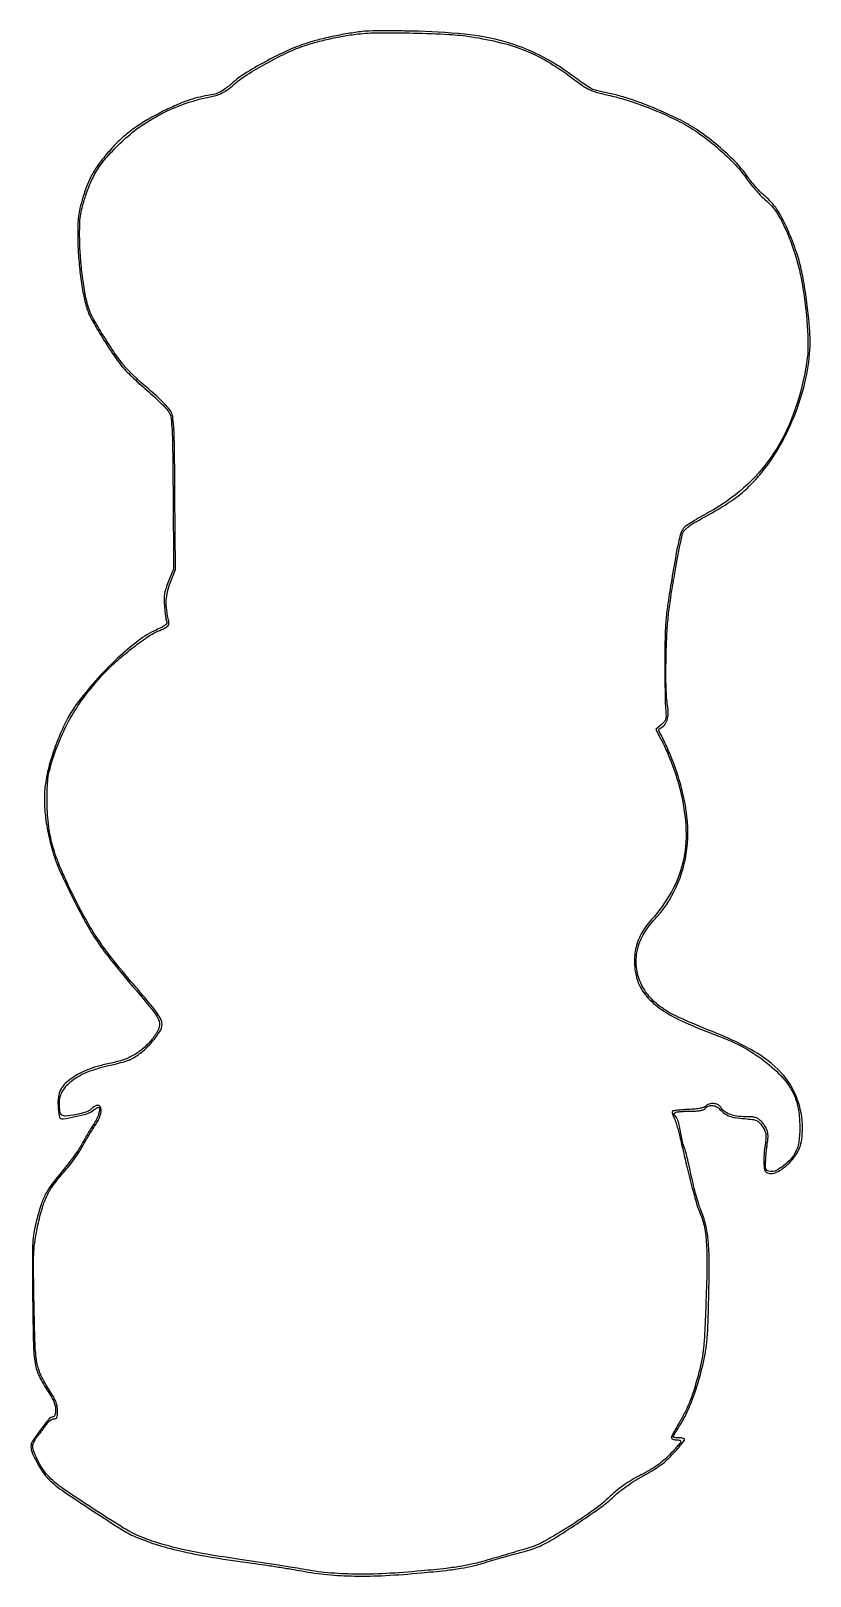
# Model space of a CAD drawing. Extents: x 220 to 630, y 34 to 848.
import ezdxf

# ---------------------------------------------------------------- set-up
doc = ezdxf.new("R2010")
doc.units = 0

msp = doc.modelspace()

# ---------------------------------------------------------------- linework, layer by layer
for points in [[(395.5, 847.369199, 0.013021), (387.742549, 846.319594, 0.01083), (379.555372, 844.811286, 0.011027), (371.654691, 842.995552, 0.015992), (364.776443, 841.01818, 0.029433), (355.542258, 837.428465, 0.014874), (344.347071, 831.890785, 0.014655), (333.773212, 825.858897, 0.039324), (326.758294, 820.783584, -0.01102), (322.427461, 817.260624, -0.044193), (319.559577, 815.41216, -0.056676), (316.779351, 814.330716, -0.026677), (313, 813.54729, 0.025106), (307.699887, 812.465966, 0.02205), (302.295745, 810.820577, 0.019123), (296.37892, 808.471815, 0.011309), (289.5, 805.243901, 0.017077), (281.227361, 800.772638, 0.023891), (274.186963, 796.185768, 0.025816), (268.06127, 791.264226, 0.026708), (262.548211, 785.790145, 0.017798), (256.93525, 779.125534, 0.033207), (252.96396, 773.295355, 0.035465), (249.968161, 767.259051, 0.023802), (247.382497, 760, 0.012205), (245.794013, 754.264467, 0.030798), (245.000967, 750.007848, 0.026742), (244.678515, 745.352144, 0.007344), (244.671237, 738, 0.015177), (245.101043, 728.24908, 0.013925), (246.126339, 718.256706, 0.014504), (247.616178, 708.971912, 0.025569), (249.456239, 701.427846, 0.055377), (251.55988, 696.466202, 0.008527), (256.966797, 687.210534, 0.010229), (262.971076, 677.76443, 0.021972), (268.058158, 670.796212, 0.028098), (269.814523, 668.836459, 0.006031), (273.085916, 665.652648, 0.006282), (276.971131, 662.053426, 0.005954), (281.014786, 658.48727, -0.00885), (284.969388, 654.958728, -0.010391), (288.586276, 651.472506, -0.009408), (291.515371, 648.416492, -0.061306), (292.7548, 646.691057, -0.095701), (293.757236, 643.557789, -0.017769), (294.262718, 637.502769, -0.008956), (294.575932, 627.010325, -0.001076), (294.802477, 603.844547), (295.104954, 564.189095), (292.451486, 557.884735, 0.016904), (291.083063, 554.299139, 0.040193), (290.376339, 551.536393, 0.041141), (290.129588, 548.735036, 0.018483), (290.245425, 545.040188, 0.008668), (290.471086, 542.411557, 0.010079), (290.779212, 539.921747, 0.009187), (291.120109, 537.831406, 0.057865), (291.434295, 536.799802, -0.196572), (291.45723, 535.804608, -0.13062), (290.780631, 534.866666, -0.054928), (289.133158, 533.795846, -0.009953), (285.837878, 532.2174, 0.057451), (276.595061, 526.657108, 0.023788), (265.458243, 517.201764, 0.022632), (254.069482, 505.551561, 0.023124), (243.866386, 493, 0.035993), (239.674564, 486.378241, 0.021287), (235.605849, 477.951815, 0.020008), (231.955737, 468.463874, 0.019236), (229.022381, 458.590037, 0.033068), (227.505499, 450.448417, 0.033092), (227.075744, 442.179831, 0.030119), (227.74139, 433.255713, 0.019872), (229.527224, 423.120405, 0.015242), (231.276155, 416.114226, 0.023634), (233.250314, 410.203914, 0.017261), (236.192703, 403.324172, 0.004516), (241.390642, 392.5, 0.010855), (248.617019, 378.566242, 0.024245), (254.839676, 368.385407, 0.020757), (262.590026, 357.94564, 0.006107), (275.324521, 342.589324, -0.006866), (284.731903, 331.210052, -0.086053), (287.425685, 326.341833, -0.192402), (287.242226, 322.394034, -0.060648), (284.107543, 317.255267, -0.039731), (279.741884, 312.553173, -0.048991), (274.963798, 308.957203, -0.048253), (269.516003, 306.320066, -0.036819), (263.146908, 304.483156, 0.012338), (256.196443, 302.84211, 0.024234), (250.778261, 301.13639, 0.02915), (246.275494, 299.170069, 0.031967), (242.174494, 296.745546, 0.040073), (238.109536, 293.4722, 0.08178), (235.638551, 290.218789, 0.087159), (234.433043, 286.487342, 0.050706), (234.257146, 281.771046, 0.009411), (234.443194, 279.531091, 0.013229), (234.699476, 277.542138, 0.009457), (234.985269, 275.911637, 0.149338), (235.246987, 275.41968, 0.243086), (236.960573, 274.873648, 0.010586), (243.328866, 276.095863, 0.015751), (249.498474, 277.620635, 0.098499), (252.382276, 279.086058, -0.010952), (253.357408, 279.819103, -0.014665), (254.274691, 280.43778, -0.011796), (255.057212, 280.907341, -0.129943), (255.407729, 281, -0.419888), (256.123762, 280.269988, -0.062128), (255.795783, 277.998997, -0.045747), (254.670059, 274.998748, -0.036355), (252.940872, 272, 0.010133), (251.567035, 269.882236, 0.005374), (249.946699, 267.20625, 0.005346), (248.347905, 264.433367, 0.008253), (247.031714, 262, -0.027345), (245.425089, 259.282866, -0.009111), (242.788385, 255.485223, -0.009038), (239.709354, 251.377151, -0.010179), (236.600532, 247.545438, 0.014228), (231.060158, 240.602609, 0.040604), (227.759058, 235.382641, 0.041452), (225.381864, 229.758194, 0.015335), (222.950235, 221.5, 0.022582), (221.599572, 215.179627, 0.029013), (220.962726, 209.27095, 0.013311), (220.765018, 200.577223, 0.001365), (220.900963, 180.01437, 0.003526), (221.292899, 156.106962, 0.035579), (222.233125, 146.194815, 0.071746), (224.443313, 139.269978, 0.036141), (229.045195, 131.314868, -0.01667), (230.892928, 128.389577, -0.034556), (232.093781, 125.971516, -0.043452), (232.769795, 123.824259, -0.054433), (232.997617, 121.75, -0.023128), (232.919519, 120.039021, -0.068866), (232.653356, 118.899064, -0.120468), (232.198127, 118.243091, -0.183092), (231.55653, 118, 0.225361), (229.619649, 117.080295, 0.010619), (225.055129, 111.234382, 0.01297), (220.828307, 105.260185, 0.14863), (220.000789, 102.53406, 0.102065), (220.744397, 98.936254, 0.025851), (223.402659, 93.556442, 0.027286), (226.791109, 88.21348, 0.052129), (230.153562, 84.409787, 0.035847), (237.31124, 78.726655, 0.005276), (252.703081, 68.44653, 0.005034), (268.326198, 58.471487, 0.039966), (275.930381, 54.529302, 0.026843), (287.057504, 50.534098, 0.017908), (300.163086, 47.114567, 0.014472), (316.209534, 44.02055, 0.007401), (336.5, 41.021642, -0.003401), (343.046907, 40.107462, -0.002466), (350.325, 39.00396, -0.002491), (357.225565, 37.887608, -0.00544), (362.5, 36.948245, 0.023432), (375.906723, 35.05519, 0.019347), (390.320303, 34.265545, 0.016926), (406.549978, 34.5546, 0.010596), (425.5, 35.937561, 0.003636), (438.261114, 37.234896, 0.013355), (446.304393, 38.32981, 0.018968), (452.713199, 39.628515, 0.015218), (459.5, 41.494422, -0.003171), (464.224255, 42.916535, -0.002546), (469.325, 44.388593, -0.002573), (474.054201, 45.701132, -0.00656), (477.5, 46.590022, 0.011628), (480.4682, 47.38788, 0.009555), (483.598695, 48.373292, 0.009679), (486.44074, 49.389595, 0.025125), (488.431727, 50.262102, 0.024618), (496.839111, 54.99233, 0.007874), (508.857901, 62.823078, 0.0072), (520.458934, 70.889979, 0.03657), (526.5, 75.928039, -0.023919), (529.632284, 78.67743, -0.014801), (533.55263, 81.614384, -0.014121), (537.912133, 84.502611, -0.014512), (542.388764, 87.112684, 0.012697), (547.451775, 90.040064, 0.023164), (551.401893, 92.719002, 0.025725), (554.798273, 95.543327, 0.020942), (558.138764, 98.894624, 0.006215), (560.384804, 101.407052, 0.009294), (562.278262, 103.662094, 0.004878), (563.812894, 105.598687, 0.166606), (564, 106.144624, 0.277976), (563.801214, 106.474554, 0.052176), (563.11875, 106.748733, 0.042502), (562.149527, 106.937952, 0.026969), (561, 107, -0.017186), (559.85, 107.03954, -0.027994), (558.88125, 107.160986, -0.027191), (558.15976, 107.33377, -0.33177), (558, 107.548037, -0.130309), (558.09948, 107.923264, -0.002714), (559.073666, 109.610039, -0.006141), (560.254344, 111.573226, -0.004074), (561.655035, 113.798037, 0.03339), (564.969427, 119.818017, 0.019844), (568.135202, 127.372268, 0.017774), (571.067276, 136.172602, 0.013513), (573.671478, 146, 0.016405), (575.027895, 152.718727, 0.020445), (575.825079, 159.036522, 0.01291), (576.313604, 167.333152, 0.002709), (576.714639, 181.871248, 0.005891), (576.901475, 199.873498, 0.022913), (576.375504, 211.003504, 0.035576), (575.006865, 219.26563, 0.038878), (572.503716, 227, -0.0233), (571.451765, 229.935232, -0.006745), (570.102704, 234.55625, -0.006767), (568.72158, 239.81094, -0.007174), (567.511291, 245, 0.002683), (566.407242, 249.933465, 0.003544), (565.345406, 254.415625, 0.002561), (564.410273, 258.158598, 0.034461), (563.96747, 259.5, -0.027597), (563.28481, 261.476531, -0.012656), (562.604517, 264.118002, -0.01097), (561.942081, 267.306948, -0.00723), (561.314156, 271, 0.028649), (561.001225, 272.459301, 0.024673), (560.510882, 273.949643, 0.025429), (559.929279, 275.258898, 0.06305), (559.342331, 276.126445, -0.021564), (558.586304, 277.065894, -0.182365), (558.442134, 277.579324, -0.244603), (558.692426, 277.972575, -0.03947), (559.538616, 278.376445, -0.062427), (560.524682, 278.619545, -0.009616), (562.535625, 278.816831, -0.010606), (564.929793, 278.954288, -0.009035), (567.459343, 279, 0.014373), (570.39427, 279.084383, 0.034732), (572.546276, 279.358997, 0.048255), (574.073755, 279.819468, 0.122823), (575, 280.5, -0.129871), (576.584995, 281.631005, -0.11031), (578.62606, 281.922272, -0.100282), (580.758201, 281.314055, -0.089602), (582.583824, 279.907376, 0.04806), (584.95876, 277.742386, 0.070135), (587.435673, 276.379254, 0.054313), (590.641233, 275.545217, 0.018118), (595.466233, 275.013343, -0.010376), (599.749767, 274.608168, -0.072832), (601.77052, 274.069594, -0.107823), (603.19536, 273.050901, -0.03489), (604.80535, 271, -0.0296), (606.040703, 268.923147, -0.070562), (606.632173, 267.232436, -0.063142), (606.764526, 265.331734, -0.02006), (606.489816, 262.5, 0.012486), (605.774608, 256.132514, 0.031318), (605.661246, 251.462154, 0.041946), (606.059777, 248.216799, 0.202271), (607.095223, 246.720012, 0.157161), (609.395846, 246.121085, 0.086406), (612.257123, 246.789458, 0.062919), (615.545308, 248.705193, 0.033214), (619.10324, 251.823305, 0.041917), (622.412423, 255.744182, 0.063976), (624.502748, 259.668508, 0.059376), (625.628155, 264.207517, 0.030865), (625.994423, 270.039901, 0.091056), (623.104841, 285.864985, 0.098153), (614.805271, 299.165097, 0.076633), (600.171898, 310.622238, 0.034895), (578.149721, 321.030947, -0.012948), (561.914314, 327.850407, -0.043964), (551.909584, 333.465383, -0.066368), (545.409629, 339.303868, -0.071715), (540.865557, 346.5, -0.078495), (538.628537, 354.796294, -0.07885), (539.063046, 363.364712, -0.075017), (542.1909, 371.730497, -0.061902), (547.816196, 379.42645, 0.081056), (559.535916, 396.814134, 0.080245), (565.171915, 417.085858, 0.072633), (564.399158, 439.816857, 0.051264), (557.29027, 464.40621, 0.004928), (555.747012, 468.121184, 0.005095), (554.147491, 471.76373, 0.004928), (552.699331, 474.88982, 0.021754), (551.749324, 476.683083, -0.009383), (550.585857, 478.753796, -0.129091), (550.385854, 479.584082, -0.231089), (550.695308, 480.186428, -0.03767), (551.835522, 480.911974, 0.127311), (553.791813, 482.715018, 0.085821), (554.984924, 485.524, 0.066306), (555.3519, 489.25605, 0.037437), (554.855295, 493.78387, -0.032979), (554.44178, 497.267556, -0.007282), (554.215244, 503.281571, -0.007045), (554.148819, 510.665135, -0.004905), (554.273053, 519, -0.006197), (554.686961, 530.148976, -0.01276), (555.341258, 538.854153, -0.012063), (556.464401, 547.816648, -0.004959), (558.400174, 559.91106, -0.003403), (559.885861, 568.292707, -0.004769), (561.335054, 575.756499, -0.002905), (562.649065, 582.009579, -0.062372), (563.272628, 583.786384, -0.083504), (564.106101, 584.932587, -0.023782), (565.755085, 586.402059, -0.023242), (567.804548, 587.908524, -0.022727), (570, 589.230355, 0.010196), (583.037712, 596.641523, 0.028206), (591.784329, 602.544598, 0.035371), (598.633225, 608.561106, 0.02613), (605.340452, 616.100569, 0.045073), (615.241893, 631.058996, 0.036453), (623.127781, 648.634576, 0.036887), (628.282707, 666.8946, 0.050394), (630, 683.889938, 0.021685), (629.601538, 693.073147, 0.011234), (628.349844, 704.490716, 0.011209), (626.558215, 716.026771, 0.018663), (624.471814, 725.635587, 0.017376), (623.143433, 730.154845, 0.009744), (621.233205, 735.552876, 0.009695), (619.078041, 740.964423, 0.014955), (616.986527, 745.545466, 0.010896), (614.20993, 750.87891, 0.028451), (611.919625, 754.542822, 0.034935), (609.528984, 757.466688, 0.025848), (606.511464, 760.357007, -0.019758), (604.114048, 762.598044, -0.012185), (601.467316, 765.409544, -0.012214), (598.982958, 768.320906, -0.021365), (597.092122, 770.864344, 0.044772), (590.753513, 778.606691, 0.023613), (581.639769, 787.064041, 0.023402), (571.494822, 794.841262, 0.035198), (561.919325, 800.540627, 0.012608), (552.816571, 804.840507, 0.011651), (543.267753, 808.796713, 0.012149), (534.284646, 812.026893, 0.024124), (527, 814.063793, 0.000003), (523.592681, 814.841522, 0.000003), (520.384297, 815.573804, 0.000003), (517.680062, 816.190984, 0.000021), (516.41463, 816.479726, -0.082194), (515.156898, 816.994244, -0.006865), (512.17629, 818.888202, -0.009002), (508.672581, 821.273891, -0.006829), (504.91463, 824.010735, 0.042903), (487.589401, 834.809155, 0.050217), (469.545426, 841.833843, 0.042757), (448.195596, 845.839107, 0.020844), (420.5, 847.455651, 0.0022), (412.165509, 847.557501, 0.00282), (404.49375, 847.574233, 0.002174), (398.064963, 847.524052, 0.024078)], [(451.822106, 844.499994, -0.021876), (467.333498, 841.385462, -0.035529), (480.116108, 837.249513, -0.037181), (491.769334, 831.500801, -0.027052), (503.809552, 823.496551, 0.007612), (510.287841, 818.81692, 0.041564), (514.020427, 816.643604, 0.045834), (517.906477, 815.213697, 0.01048), (524.715412, 813.5473, -0.02084), (533.061062, 811.320616, -0.014058), (542.385053, 808.121472, -0.013452), (552.048946, 804.199382, -0.013663), (561.437124, 799.782281, -0.035921), (570.742544, 794.218185, -0.023026), (580.71601, 786.529363, -0.02317), (589.757669, 778.120753, -0.042642), (596.149913, 770.377241, 0.016331), (598.397711, 767.342544, 0.011945), (601.080088, 764.119306, 0.012094), (603.770792, 761.185148, 0.025987), (606.010382, 759.088257, -0.096226), (614.416485, 748.65897, -0.042939), (621.32476, 732.351592, -0.037691), (626.268004, 712.111298, -0.02904), (628.676771, 689.5, -0.008908), (628.881777, 682.725044, -0.021149), (628.73127, 677.685577, -0.021921), (628.160345, 672.785202, -0.010258), (627.014463, 666.5, -0.043639), (620.003587, 642.839751, -0.058115), (609.43171, 623.085929, -0.060877), (595.049862, 606.986158, -0.054925), (576.735125, 594.175973, 0.00528), (572.198824, 591.631553, 0.007017), (568.132338, 589.217312, 0.00514), (564.786539, 587.119281, 0.068119), (563.681022, 586.175973, 0.099036), (562.22925, 583.703579, 0.026047), (560.947827, 579.271329, 0.013648), (559.419331, 571.81015, 0.002134), (556.869421, 557, 0.005304), (555.034345, 545.303685, 0.015856), (554.118797, 537.258102, 0.015278), (553.697549, 529.012727, 0.004642), (553.557321, 516.5, 0.00218), (553.577875, 508.068552, 0.002583), (553.673196, 500.101401, 0.002249), (553.818589, 493.379446, 0.016436), (554.008476, 490.164344, -0.014853), (554.20735, 486.968952, -0.082376), (553.981762, 485.268951, -0.107542), (553.242982, 483.949957, -0.033866), (551.623968, 482.353902), (548.747936, 479.879115), (551.292224, 475.189558, -0.021652), (554.308976, 469.004568, -0.012988), (557.375316, 461.427308, -0.012908), (560.085615, 453.584849, -0.019078), (562.018395, 446.567877, -0.046954), (564.687804, 427.174764, -0.068169), (563.082435, 409.995736, -0.070869), (557.008491, 394.373087, -0.055798), (546.392299, 379.621075, 0.05955), (541.167719, 372.245404, 0.071225), (538.209596, 364.26914, 0.072092), (537.628718, 355.863619, 0.063087), (539.388161, 347.225942, 0.099313), (543.902083, 339.431568, 0.063485), (551.789809, 332.498284, 0.04396), (563.949559, 325.753584, 0.016553), (582, 318.42953, -0.038618), (595.490277, 312.249925, -0.042414), (607.426189, 304.231736, -0.046464), (616.692357, 295.261581, -0.084435), (622.099811, 286.246659, -0.056556), (623.912046, 279.402232, -0.033759), (624.572071, 270.995477, -0.033711), (624.117543, 262.964937, -0.08953), (622.411934, 257.5, -0.062779), (619.799913, 253.734758, -0.045065), (616.04542, 250.245244, -0.046039), (612.115903, 247.744509, -0.148663), (609.103686, 247.197696, -0.058006), (607.621799, 247.54697, -0.198885), (606.90606, 248.200502, -0.104951), (606.613341, 249.45624, -0.010941), (606.61943, 252.5, -0.01066), (606.719823, 254.719561, -0.007064), (606.925306, 257.261945, -0.007111), (607.195061, 259.727009, -0.01372), (607.492998, 261.689599, 0.036549), (607.87536, 265.316706, 0.069581), (607.562771, 268.227674, 0.075348), (606.491749, 270.787073, 0.05021), (604.571882, 273.327937, 0.044334), (602.985031, 274.76175, 0.086226), (601.470653, 275.538908, 0.061572), (599.46112, 275.902769, 0.014036), (595.998089, 276, -0.035302), (591.434787, 276.322587, -0.056717), (587.663664, 277.303452, -0.069667), (584.813185, 278.886247, -0.108778), (582.994461, 281.01035, 0.161564), (581.564689, 282.366666, 0.091181), (579.229118, 282.980032, 0.089829), (576.795093, 282.725445, 0.149775), (575.086523, 281.604254, -0.142604), (574.149566, 280.97041, -0.029987), (572.213798, 280.472992, -0.02489), (569.536423, 280.090793, -0.011661), (566.043609, 279.850451, 0.006879), (562.978125, 279.668952, 0.010164), (560.295738, 279.418165, 0.005776), (558.063204, 279.137404, 0.163623), (557.548307, 278.881641, 0.223702), (557.400052, 278.469414, 0.035845), (557.545777, 277.602697, 0.033779), (557.882762, 276.535161, 0.023772), (558.397347, 275.385443, -0.032498), (559.065915, 273.818984, -0.009107), (559.904138, 271.291349, -0.009144), (560.749635, 268.391588, -0.009507), (561.476926, 265.5, 0.002055), (565.170487, 249.831596, 0.00518), (568.024766, 238.462778, 0.006025), (570.282308, 230.254274, 0.034257), (571.83007, 226, -0.050939), (574.178464, 218.808265, -0.035422), (575.397242, 210.344766, -0.021842), (575.737239, 198.430642, -0.005483), (575.229715, 179, -0.002319), (574.567054, 163.124625, -0.012478), (573.951047, 154.500853, -0.021433), (573.074536, 148.241368, -0.01972), (571.647303, 141.901174, -0.00899), (569.109797, 133.037739, -0.019218), (566.76769, 126.315116, -0.022706), (564.198031, 120.546643, -0.019561), (560.994905, 114.733191, 0.006541), (559.46449, 112.118997, 0.009204), (558.173503, 109.745404, 0.005986), (557.157618, 107.73438, 0.114444), (557, 107.054774, 0.217995), (557.184738, 106.651189, 0.07841), (557.734375, 106.30984, 0.05962), (558.542768, 106.07725, 0.040285), (559.5, 106, -0.033678), (560.457602, 105.935426, -0.051538), (561.265625, 105.739703, -0.066903), (561.82232, 105.453948, -0.245499), (562, 105.113884, -0.17069), (561.804699, 104.558458, -0.005782), (560.310938, 102.740465, -0.010309), (558.453329, 100.622434, -0.006941), (556.25, 98.278494, -0.022286), (553.035199, 95.236015, -0.024154), (549.644539, 92.577218, -0.022058), (545.750921, 90.067246, -0.013861), (541, 87.46707, 0.015086), (536.359958, 84.912792, 0.018527), (532.197788, 82.242418, 0.019353), (528.403439, 79.380705, 0.019751), (524.868352, 76.252657, -0.035932), (516.063117, 68.954964, -0.01444), (503.07676, 60.234648, -0.013515), (489.973544, 52.46131, -0.056025), (481.5, 48.913942, 0.000478), (477.934701, 47.867482, 0.000161), (472.7375, 46.334823, 0.00016), (466.990427, 44.635993, 0.000184), (461.5, 43.008923, -0.011573), (453.572065, 40.854664, -0.018927), (446.754852, 39.441998, -0.014124), (438.588676, 38.305914, -0.003748), (425.5, 36.959707, -0.010622), (406.706653, 35.571096, -0.016675), (390.514988, 35.260735, -0.019056), (376.168796, 36.011551, -0.024016), (363, 37.84608, 0.006057), (357.48389, 38.817555, 0.001768), (348.975, 40.179181, 0.001776), (339.384336, 41.644259, 0.001902), (330, 43.007235, -0.007487), (312.821295, 45.698496, -0.013608), (298.887012, 48.488124, -0.016501), (287.394588, 51.518303, -0.025926), (277.778208, 54.948559, -0.038798), (268.790709, 59.536945, -0.006816), (252.735116, 69.675254, -0.006398), (236.946669, 80.238548, -0.045769), (229.893778, 86.106222, -0.044502), (226.779549, 89.830296, -0.029093), (223.854464, 94.608321, -0.028583), (221.660956, 99.340867, -0.093384), (221.009769, 102.715204, -0.088047), (221.195856, 103.791328, -0.030443), (221.82359, 105.2446, -0.029139), (222.725391, 106.79484, -0.029932), (223.793942, 108.215204, 0.008966), (224.990093, 109.673701, 0.006446), (226.275091, 111.342904, 0.006512), (227.457042, 112.963457, 0.013957), (228.316995, 114.25, -0.046831), (229.124913, 115.30203, -0.046014), (230.118908, 116.192187, -0.049847), (231.140996, 116.803146, -0.110232), (232.023053, 117, 0.102223), (233.037081, 117.209503, 0.185099), (233.634978, 117.793375, 0.092779), (233.928578, 118.961795, 0.01529), (234, 121.296893, 0.045827), (233.772758, 123.771009, 0.049685), (233.098799, 126.093155, 0.036938), (231.800674, 128.742482, 0.012925), (229.562957, 132.349308, -0.035674), (225.295175, 139.982215, -0.066848), (223.175098, 146.716141, -0.034704), (222.19807, 156.248968, -0.003909), (221.655555, 178, -0.001664), (221.395816, 196.833774, -0.014946), (221.556251, 205.090455, -0.027797), (222.207866, 211.279573, -0.014039), (223.678643, 218.987275, -0.016467), (226.033827, 228.22788, -0.043216), (228.498888, 234.604729, -0.046039), (231.926657, 240.230081, -0.020891), (237.360313, 246.935005, 0.012919), (240.095861, 250.202692, 0.010171), (242.892465, 253.875278, 0.01031), (245.352461, 257.396145, 0.024888), (246.983713, 260.120822, -0.007795), (248.409021, 262.697385, -0.004743), (250.169424, 265.699455, -0.004752), (251.972027, 268.643903, -0.008373), (253.524432, 271.036306, 0.03736), (255.840565, 275.103605, 0.07246), (256.937459, 278.67099, 0.13643), (256.658111, 281.036461, 0.304429), (255.222241, 282, 0.084045), (254.425024, 281.865042, 0.042765), (253.494513, 281.448527, 0.040897), (252.583416, 280.841003, 0.04825), (251.837042, 280.122647, -0.096395), (250.743578, 279.255451, -0.032137), (248.864891, 278.429843, -0.027402), (246.410297, 277.683945, -0.016953), (243.458708, 277.066193, -0.018624), (238.327582, 276.368361, -0.184511), (236.266794, 276.932031, -0.211709), (235.261164, 278.681777, -0.025292), (235.015313, 283.247119, -0.135793), (236.744596, 289.576411, -0.096161), (241.673095, 295.101626, -0.071552), (249.774858, 299.610307, -0.037538), (260.849265, 302.914134, 0.008649), (264.528368, 303.784038, 0.009052), (268.119389, 304.768536, 0.008776), (271.187255, 305.728427, 0.039135), (272.924051, 306.460725, 0.056724), (278.315699, 310.075234, 0.036846), (283.667644, 315.343954, 0.035789), (287.82132, 320.830284, 0.145126), (289, 324.805648, 0.115783), (288.420919, 327.272834, 0.038516), (286.505755, 330.481821, 0.020067), (282.820338, 335.277843, 0.003487), (275.439461, 344, -0.007166), (263.791235, 357.972172, -0.019073), (256.011546, 368.367505, -0.022094), (249.71433, 378.408515, -0.012963), (243.037443, 390.925201, -0.014283), (235.723588, 406.641865, -0.033923), (231.435441, 418.796505, -0.040043), (229.240882, 430.127881, -0.028818), (228.549788, 443, -0.007481), (228.691408, 450.474663, -0.028706), (229.115418, 455.105751, -0.032016), (230.044167, 459.405979, -0.010977), (231.920407, 465.5, -0.02524), (236.613027, 477.559471, -0.03024), (242.259831, 488.352496, -0.029418), (249.306714, 498.624041, -0.021815), (258.216652, 509.122149, -0.023838), (264.829744, 515.608946, -0.015677), (273.008164, 522.452088, -0.015266), (281.041662, 528.369448, -0.04882), (286.85369, 531.595846, 0.00814), (290.648358, 533.315471, 0.078101), (292.110896, 534.311012, 0.181051), (292.636439, 535.374323, 0.086471), (292.525619, 536.917393, -0.028597), (291.440681, 542.65052, -0.043624), (291.22486, 547.70696, -0.04622), (291.885692, 552.503477, -0.037837), (293.440356, 557.443009), (296.105303, 564.104328), (295.802652, 603.802164, 0.001076), (295.57482, 627.108762, 0.009049), (295.259201, 637.617799, 0.018709), (294.738572, 643.689713, 0.085008), (293.718632, 647.07599, 0.065841), (292.422281, 648.996895, 0.013443), (289.615524, 651.99749, 0.0135), (286.041734, 655.427569, 0.010529), (281.983856, 658.963884, -0.009639), (277.887208, 662.52117, -0.00884), (273.808836, 666.335848, -0.008875), (270.290825, 669.868198, -0.028507), (268.131126, 672.387895, -0.015733), (262.735133, 679.943784, -0.011165), (257.146642, 688.732803, -0.0099), (252.384388, 696.969183, -0.052798), (250.368811, 701.750664, -0.026948), (248.581925, 709.066681, -0.0142), (247.116558, 718.307195, -0.013657), (246.097959, 728.302165, -0.015139), (245.671237, 738, -0.0072), (245.676552, 745.581653, -0.029946), (246.018902, 750.139324, -0.033322), (246.886878, 754.389131, -0.01041), (248.741231, 760.62808, -0.029043), (251.931029, 768.906199, -0.042793), (255.741682, 775.696422, -0.037814), (261.010353, 782.312267, -0.017229), (268.809374, 790.155529, -0.039642), (278.547208, 797.942437, -0.033953), (289.89549, 804.552152, -0.033372), (302.252027, 809.672016, -0.034882), (315, 813.013575, 0.032011), (318.076824, 813.801259, 0.045567), (320.668125, 814.91428, 0.037414), (323.362064, 816.64694, 0.01428), (326.847369, 819.436155, -0.034735), (333.63768, 824.429091, -0.01411), (343.508402, 830.297285, -0.014228), (353.902009, 835.704302, -0.027959), (362.5, 839.292326, -0.016587), (369.150151, 841.395198, -0.01267), (376.549478, 843.266884, -0.012307), (384.297129, 844.819722, -0.012857), (392, 845.964061, -0.029739), (402.92891, 846.645916, -0.00683), (421.422027, 846.446, -0.007076), (440.013507, 845.727643, -0.025415)]]:
    msp.add_lwpolyline(points, format="xyb", close=True)

doc.saveas('drawing.dxf')
